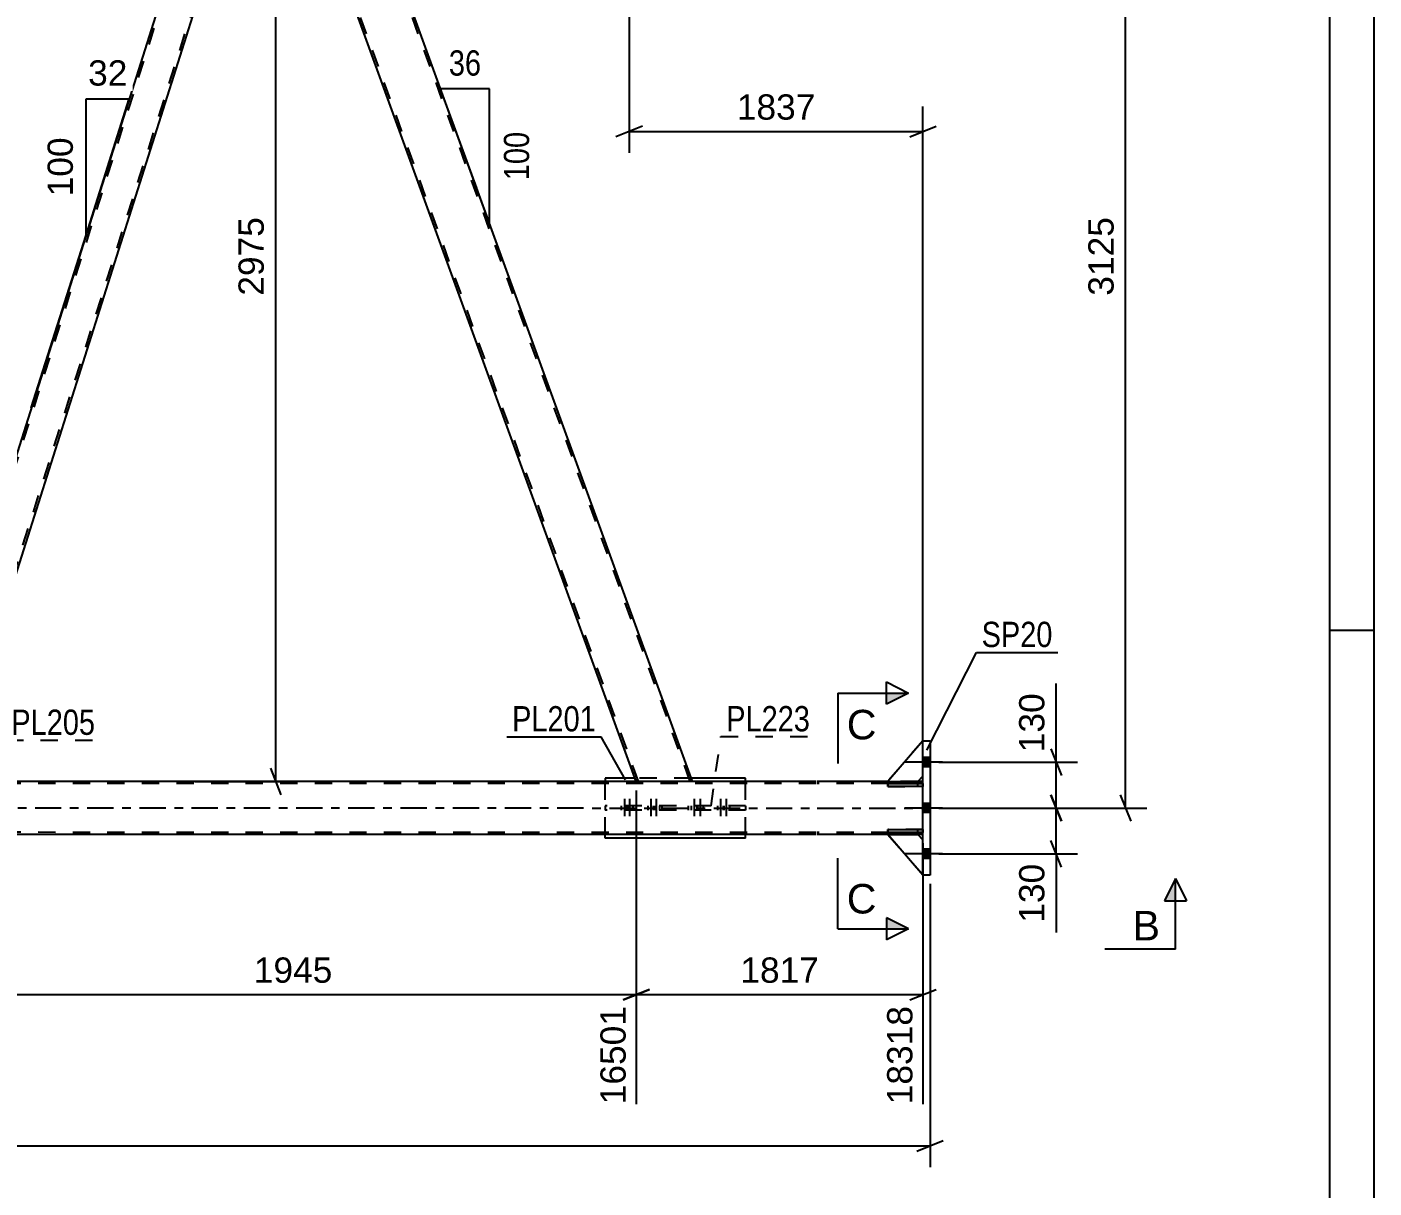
# Model space of a CAD drawing. Header units: millimetres. Extents: x -55 to 786, y -403 to 191.
# Drawn here: x 633.2 to 785.9, y -168.1 to -36.5 of the extents above; entities that cross this region are included whole.
import ezdxf

# ---------------------------------------------------------------- set-up
doc = ezdxf.new("R2010")
doc.units = ezdxf.units.MM
doc.linetypes.add('DXK_LINE_DOT2', pattern=[3.9198, 1.9599, -1.9599])
doc.linetypes.add('DXK_LINE_DOT3', pattern=[5.9187, 2.979, -0.9799, 0.9799, -0.9799])
doc.styles.add('Arial', font='ARIAL.TTF', dxfattribs={"height": 0.2})
doc.styles.add('Arial Narrow', font='ARIALN.TTF', dxfattribs={"height": 0.2})

# ---------------------------------------------------------------- blocks, each defined once
blk = doc.blocks.new('Unknown-318883748-1115')
at = {"color": 5, "linetype": 'Continuous'}
for p, q in [((785.92, -402.87), (785.92, 191.13)), ((780.92, -397.87), (780.92, 186.13)), ((785.92, -104.87), (780.92, -104.87))]:
    blk.add_line(p, q, dxfattribs=at)
blk = doc.blocks.new('Part-318883748-3469 - 3033')
at = {"color": 2, "linetype": 'Continuous'}
for p, q in [((730.79, -122.24), (734.79, -122.24)), ((730.79, -122.56), (730.79, -122.24)), ((734.79, -122.56), (730.79, -122.56)), ((734.79, -122.24), (734.79, -122.56))]:
    blk.add_line(p, q, dxfattribs=at)
at = {"color": 7, "linetype": 'DXK_LINE_DOT2'}
blk.add_line((734.19, -122.56), (734.19, -122.24), dxfattribs=at)
blk = doc.blocks.new('Part-318883748-3147 - 3033')
at = {"color": 2, "linetype": 'Continuous'}
for p, q in [((702.29, -122), (623.54, -122)), ((722.69, -122), (708.68, -122)), ((730.79, -122), (722.79, -122)), ((734.79, -122), (734.19, -122)), ((722.69, -128), (46.27, -127.97)), ((730.79, -128), (722.79, -128)), ((734.79, -128), (734.19, -128))]:
    blk.add_line(p, q, dxfattribs=at)
at = {"color": 7, "linetype": 'DXK_LINE_DOT2'}
for p, q in [((708.68, -122), (702.29, -122)), ((734.19, -122), (730.79, -122)), ((734.79, -128), (734.79, -122)), ((722.69, -122.24), (42.27, -122.21)), ((734.79, -122.24), (722.79, -122.24)), ((722.69, -127.76), (42.27, -127.73)), ((734.79, -127.76), (722.79, -127.76)), ((734.19, -128), (730.79, -128))]:
    blk.add_line(p, q, dxfattribs=at)
at = {"color": 7, "linetype": 'DXK_LINE_DOT3'}
for p, q in [((42.27, -124.97), (722.69, -125)), ((722.79, -125), (734.79, -125))]:
    blk.add_line(p, q, dxfattribs=at)
blk = doc.blocks.new('Part-318883748-3499 - 3033')
at = {"color": 7, "linetype": 'DXK_LINE_DOT2'}
for p, q in [((734.79, -122.24), (730.79, -122.24)), ((730.79, -122.24), (730.79, -122.56)), ((730.79, -122.56), (734.79, -122.56)), ((734.19, -122.56), (734.19, -122.24)), ((734.79, -122.56), (734.79, -122.24))]:
    blk.add_line(p, q, dxfattribs=at)
blk = doc.blocks.new('Part-318883748-3519 - 3033')
at = {"color": 2, "linetype": 'Continuous'}
for p, q in [((658.03, -3), (621.81, -117.23)), ((660.72, -7.77), (624.49, -122))]:
    blk.add_line(p, q, dxfattribs=at)
at = {"color": 7, "linetype": 'DXK_LINE_DOT2'}
for p, q in [((658.29, -3), (621.94, -117.6)), ((658.98, -3), (658.03, -3)), ((658.98, -3), (660.72, -7.77)), ((660.58, -7.4), (624.24, -122)), ((623.54, -122), (621.81, -117.23)), ((624.49, -122), (623.54, -122))]:
    blk.add_line(p, q, dxfattribs=at)
blk = doc.blocks.new('Bolt-318883748-3208 - 3033')
at = {"linetype": 'Continuous'}
for points in [[(735.59, -120.32), (735.59, -119.28), (734.79, -119.28), (734.79, -120.32)], [(735.59, -120.32), (735.59, -119.28), (734.79, -119.28), (734.79, -120.32)], [(735.59, -120.32), (735.59, -119.28), (734.79, -119.28), (734.79, -120.32)], [(735.59, -125.52), (735.59, -124.48), (734.79, -124.48), (734.79, -125.52)], [(735.59, -125.52), (735.59, -124.48), (734.79, -124.48), (734.79, -125.52)], [(735.59, -130.72), (735.59, -129.68), (734.79, -129.68), (734.79, -130.72)], [(735.59, -130.72), (735.59, -129.68), (734.79, -129.68), (734.79, -130.72)], [(735.59, -130.72), (735.59, -129.68), (734.79, -129.68), (734.79, -130.72)]]:
    blk.add_hatch(color=1, dxfattribs=at).paths.add_polyline_path(points)
at = {"color": 1, "linetype": 'Continuous'}
for p, q in [((736.99, -119.8), (732.79, -119.8)), ((736.99, -119.8), (732.79, -119.8)), ((736.99, -119.8), (732.79, -119.8)), ((735.59, -119.28), (734.79, -119.28)), ((735.59, -119.28), (734.79, -119.28)), ((735.59, -119.28), (734.79, -119.28)), ((735.59, -120.32), (734.79, -120.32)), ((735.59, -120.32), (734.79, -120.32)), ((735.59, -120.32), (734.79, -120.32)), ((736.99, -125), (732.79, -125)), ((736.99, -125), (732.79, -125)), ((735.59, -124.48), (734.79, -124.48)), ((735.59, -124.48), (734.79, -124.48)), ((735.59, -125.52), (734.79, -125.52)), ((735.59, -125.52), (734.79, -125.52)), ((735.59, -129.68), (734.79, -129.68)), ((735.59, -129.68), (734.79, -129.68)), ((735.59, -129.68), (734.79, -129.68)), ((736.99, -130.2), (732.79, -130.2)), ((736.99, -130.2), (732.79, -130.2)), ((736.99, -130.2), (732.79, -130.2)), ((735.59, -130.72), (734.79, -130.72)), ((735.59, -130.72), (734.79, -130.72)), ((735.59, -130.72), (734.79, -130.72))]:
    blk.add_line(p, q, dxfattribs=at)
blk = doc.blocks.new('Part-318883748-3330 - 3033')
at = {"color": 2, "linetype": 'Continuous'}
for p, q in [((734.79, -132.6), (734.79, -117.4)), ((734.79, -117.4), (735.59, -117.4)), ((735.59, -117.4), (735.59, -132.6)), ((735.59, -132.6), (734.79, -132.6))]:
    blk.add_line(p, q, dxfattribs=at)
blk = doc.blocks.new('Part-318883748-3364 - 3033')
at = {"color": 2, "linetype": 'Continuous'}
for p, q in [((702.15, -121.6), (698.77, -121.6)), ((698.77, -121.6), (698.77, -122)), ((714.69, -121.6), (708.53, -121.6)), ((714.69, -122), (714.69, -121.6)), ((698.77, -128.4), (698.77, -128)), ((714.69, -128.4), (714.69, -128)), ((714.69, -128.4), (698.77, -128.4))]:
    blk.add_line(p, q, dxfattribs=at)
at = {"color": 7, "linetype": 'DXK_LINE_DOT2'}
for p, q in [((698.77, -128), (698.77, -122)), ((708.53, -121.6), (702.15, -121.6)), ((714.69, -128), (714.69, -122))]:
    blk.add_line(p, q, dxfattribs=at)
blk = doc.blocks.new('Bolt-318883748-3366 - 3033')
at = {"color": 1, "linetype": 'DXK_LINE_DOT2'}
for p, q in [((708.51, -124.76), (708.51, -125.24)), ((708.87, -123.96), (708.87, -126.96)), ((709.16, -124.76), (709.16, -125.24)), ((709.23, -124.76), (709.23, -125.24)), ((709.52, -123.96), (709.52, -126.96)), ((709.88, -124.76), (709.88, -125.24)), ((711.49, -124.76), (711.49, -125.24)), ((711.85, -123.96), (711.85, -126.96)), ((712.14, -124.76), (712.14, -125.24)), ((712.21, -124.76), (712.21, -125.24)), ((712.5, -123.96), (712.5, -126.96)), ((712.86, -124.76), (712.86, -125.24))]:
    blk.add_line(p, q, dxfattribs=at)
blk = doc.blocks.new('Part-318883748-3359 - 3033')
at = {"color": 7, "linetype": 'DXK_LINE_DOT2'}
for p, q in [((714.69, -124.76), (698.77, -124.76)), ((698.77, -124.76), (698.77, -125.24)), ((705.18, -124.76), (705.18, -125.24)), ((708.23, -125.24), (708.23, -124.76)), ((714.69, -124.76), (714.69, -125.24)), ((714.69, -125.24), (698.77, -125.24))]:
    blk.add_line(p, q, dxfattribs=at)
blk = doc.blocks.new('Part-318883748-3403 - 3033')
at = {"color": 7, "linetype": 'DXK_LINE_DOT2'}
for p, q in [((734.79, -117.4), (730.79, -122)), ((734.79, -121.4), (734.79, -117.4)), ((730.79, -122), (734.19, -122)), ((734.19, -122), (734.79, -121.4))]:
    blk.add_line(p, q, dxfattribs=at)
blk = doc.blocks.new('Part-318883748-3450 - 3033')
at = {"color": 2, "linetype": 'Continuous'}
for p, q in [((734.79, -117.4), (730.79, -122)), ((730.79, -122), (734.19, -122)), ((734.19, -122), (734.79, -121.4))]:
    blk.add_line(p, q, dxfattribs=at)
at = {"color": 7, "linetype": 'DXK_LINE_DOT2'}
blk.add_line((734.79, -121.4), (734.79, -117.4), dxfattribs=at)
blk = doc.blocks.new('Part-318883748-3452 - 3033')
at = {"color": 2, "linetype": 'Continuous'}
for p, q in [((730.79, -128), (734.19, -128)), ((734.79, -132.6), (730.79, -128)), ((734.19, -128), (734.79, -128.6))]:
    blk.add_line(p, q, dxfattribs=at)
at = {"color": 7, "linetype": 'DXK_LINE_DOT2'}
blk.add_line((734.79, -132.6), (734.79, -128.6), dxfattribs=at)
blk = doc.blocks.new('Part-318883748-3470 - 3033')
at = {"color": 2, "linetype": 'Continuous'}
for p, q in [((730.79, -127.44), (734.79, -127.44)), ((730.79, -127.76), (730.79, -127.44)), ((734.79, -127.76), (730.79, -127.76)), ((734.79, -127.44), (734.79, -127.76))]:
    blk.add_line(p, q, dxfattribs=at)
at = {"color": 7, "linetype": 'DXK_LINE_DOT2'}
blk.add_line((734.19, -127.76), (734.19, -127.44), dxfattribs=at)
blk = doc.blocks.new('Part-318883748-3471 - 3033')
at = {"color": 7, "linetype": 'DXK_LINE_DOT2'}
for p, q in [((734.19, -128), (730.79, -128)), ((730.79, -128), (734.79, -132.6)), ((734.79, -128.6), (734.19, -128)), ((734.79, -132.6), (734.79, -128.6))]:
    blk.add_line(p, q, dxfattribs=at)
blk = doc.blocks.new('Part-318883748-3500 - 3033')
at = {"color": 7, "linetype": 'DXK_LINE_DOT2'}
for p, q in [((734.79, -127.44), (730.79, -127.44)), ((730.79, -127.44), (730.79, -127.76)), ((730.79, -127.76), (734.79, -127.76)), ((734.19, -127.76), (734.19, -127.44)), ((734.79, -127.76), (734.79, -127.44))]:
    blk.add_line(p, q, dxfattribs=at)
blk = doc.blocks.new('Bolt-318883748-3667 - 3033')
at = {"color": 1, "linetype": 'DXK_LINE_DOT2'}
for p, q in [((700.58, -124.76), (700.58, -125.24)), ((700.94, -123.96), (700.94, -126.96)), ((701.18, -124.76), (701.18, -125.24)), ((701.3, -124.76), (701.3, -125.24)), ((701.54, -123.96), (701.54, -126.96)), ((701.9, -124.76), (701.9, -125.24)), ((703.59, -124.76), (703.59, -125.24)), ((703.95, -123.96), (703.95, -126.96)), ((704.2, -124.76), (704.2, -125.24)), ((704.31, -124.76), (704.31, -125.24)), ((704.56, -123.96), (704.56, -126.96)), ((704.92, -124.76), (704.92, -125.24))]:
    blk.add_line(p, q, dxfattribs=at)
blk = doc.blocks.new('Part-318883748-3550 - 3033')
at = {"color": 2, "linetype": 'Continuous'}
for p, q in [((702.29, -122), (658.98, -3)), ((658.98, -3), (665.37, -3)), ((708.68, -122), (665.37, -3)), ((708.64, -122), (702.29, -122)), ((708.68, -122), (708.64, -122))]:
    blk.add_line(p, q, dxfattribs=at)
at = {"color": 7, "linetype": 'DXK_LINE_DOT2'}
for p, q in [((702.55, -122), (659.24, -3)), ((708.42, -122), (665.11, -3))]:
    blk.add_line(p, q, dxfattribs=at)
blk = doc.blocks.new('StraightDimension-318883748-3977 - 3033')
at = {"color": 7, "linetype": 'Continuous'}
for p, q in [((749.3, -123.5), (750.5, -126.5)), ((736.59, -125), (752.3, -125)), ((749.9, -130.2), (749.9, -125)), ((750.5, -131.7), (749.3, -128.7)), ((736.59, -130.2), (752.3, -130.2))]:
    blk.add_line(p, q, dxfattribs=at)
at = {"color": 0}
blk.add_wipeout([(749.15, -130.73), (744.95, -130.73), (744.95, -138.6), (749.15, -138.6)], dxfattribs=at)
at = {"color": 7, "linetype": 'Continuous'}
blk.add_line((749.9, -130.2), (749.9, -139.12), dxfattribs=at)
blk.add_line((749.9, -130.2), (749.9, -139.12), dxfattribs=at)
at = {"color": 3, "style": 'Arial'}
blk.add_text('130', height=2.865, rotation=90.0002, dxfattribs=at).set_placement((748.55, -138))
blk = doc.blocks.new('AngleDimension-318883748-10827 - 3033')
at = {"color": 7, "linetype": 'Continuous'}
for p, q in [((684.21, -54.76), (680.11, -43.51)), ((685.65, -43.51), (680.11, -43.51)), ((685.65, -58.73), (680.11, -43.51)), ((685.65, -58.73), (685.65, -43.51))]:
    blk.add_line(p, q, dxfattribs=at)
at = {"color": 0}
for points in [[(685.31, -42.61), (685.31, -38.41), (680.45, -38.41), (680.45, -42.61)], [(690.75, -47.78), (686.55, -47.78), (686.55, -54.46), (690.75, -54.46)]]:
    blk.add_wipeout(points, dxfattribs=at)
at = {"color": 3, "style": 'Arial Narrow'}
blk.add_text('36', height=2.863, dxfattribs=at).set_placement((681.05, -42.01))
blk.add_text('100', height=2.863, rotation=90.0002, dxfattribs=at).set_placement((690.15, -53.86))
blk = doc.blocks.new('StraightDimension-318883748-4060 - 3033')
at = {"color": 7, "linetype": 'Continuous'}
for p, q in [((702.29, -123), (702.29, -158.57)), ((734.79, -129), (734.79, -158.57)), ((703.79, -145.55), (700.79, -146.75)), ((702.29, -146.15), (734.79, -146.15)), ((733.29, -146.75), (736.29, -145.55))]:
    blk.add_line(p, q, dxfattribs=at)
at = {"color": 0}
blk.add_wipeout([(723.59, -145.4), (723.59, -141.2), (713.49, -141.2), (713.49, -145.4)], dxfattribs=at)
at = {"color": 0, "linetype": 'Continuous'}
blk.add_wipeout([(734.19, -146.85), (729.99, -146.85), (729.99, -159.17), (734.19, -159.17)], dxfattribs=at)
at = {"color": 3, "style": 'Arial'}
blk.add_text('1817', height=2.865, dxfattribs=at).set_placement((714.09, -144.8))
at = {"color": 3, "linetype": 'Continuous', "style": 'Arial'}
blk.add_text('18318', height=2.865, rotation=90.0002, dxfattribs=at).set_placement((733.59, -158.57))
blk = doc.blocks.new('AngleDimension-318883748-4027 - 3033')
at = {"color": 7, "linetype": 'Continuous'}
for p, q in [((639.93, -44.64), (644.83, -44.64)), ((639.93, -60.08), (644.83, -44.64)), ((639.93, -60.08), (639.93, -44.64)), ((633.72, -79.67), (639.93, -60.08))]:
    blk.add_line(p, q, dxfattribs=at)
at = {"color": 0}
for points in [[(645.2, -43.74), (645.2, -39.54), (639.56, -39.54), (639.56, -43.74)], [(639.03, -48.42), (634.83, -48.42), (634.83, -56.29), (639.03, -56.29)]]:
    blk.add_wipeout(points, dxfattribs=at)
at = {"color": 3, "style": 'Arial'}
blk.add_text('32', height=2.865, dxfattribs=at).set_placement((640.16, -43.14))
blk.add_text('100', height=2.865, rotation=90.0002, dxfattribs=at).set_placement((638.43, -55.69))
blk = doc.blocks.new('StraightDimension-318883748-3958 - 3033')
at = {"color": 7, "linetype": 'Continuous'}
for p, q in [((703.29, 0), (760.15, 0)), ((758.35, -1.5), (757.15, 1.5)), ((757.75, -125), (757.75, 0)), ((757.15, -123.5), (758.35, -126.5)), ((736.59, -125), (760.15, -125))]:
    blk.add_line(p, q, dxfattribs=at)
at = {"color": 0}
blk.add_wipeout([(757, -57.45), (752.8, -57.45), (752.8, -67.55), (757, -67.55)], dxfattribs=at)
at = {"color": 3, "style": 'Arial'}
blk.add_text('3125', height=2.865, rotation=90.0002, dxfattribs=at).set_placement((756.4, -66.95))
blk = doc.blocks.new('StraightDimension-318883748-3985 - 3033')
at = {"color": 7, "linetype": 'Continuous'}
for p, q in [((749.3, -118.3), (750.5, -121.3)), ((736.59, -119.8), (752.3, -119.8)), ((749.9, -125), (749.9, -119.8)), ((750.5, -126.5), (749.3, -123.5)), ((736.59, -125), (752.3, -125))]:
    blk.add_line(p, q, dxfattribs=at)
at = {"color": 0}
blk.add_wipeout([(749.15, -111.41), (744.95, -111.41), (744.95, -119.28), (749.15, -119.28)], dxfattribs=at)
at = {"color": 7, "linetype": 'Continuous'}
blk.add_line((749.9, -119.8), (749.9, -110.88), dxfattribs=at)
blk.add_line((749.9, -119.8), (749.9, -110.88), dxfattribs=at)
at = {"color": 3, "style": 'Arial'}
blk.add_text('130', height=2.865, rotation=90.0002, dxfattribs=at).set_placement((748.55, -118.68))
blk = doc.blocks.new('StraightDimension-318883748-4080 - 3033')
at = {"color": 7, "linetype": 'Continuous'}
for p, q in [((624.49, -123), (624.49, -158.57)), ((702.29, -123), (702.29, -158.57)), ((625.99, -145.55), (622.99, -146.75)), ((624.49, -146.15), (702.29, -146.15)), ((700.79, -146.75), (703.79, -145.55))]:
    blk.add_line(p, q, dxfattribs=at)
at = {"color": 0}
blk.add_wipeout([(668.44, -145.4), (668.44, -141.2), (658.34, -141.2), (658.34, -145.4)], dxfattribs=at)
at = {"color": 0, "linetype": 'Continuous'}
blk.add_wipeout([(701.69, -146.85), (697.49, -146.85), (697.49, -159.17), (701.69, -159.17)], dxfattribs=at)
at = {"color": 3, "style": 'Arial'}
blk.add_text('1945', height=2.865, dxfattribs=at).set_placement((658.94, -144.8))
at = {"color": 3, "linetype": 'Continuous', "style": 'Arial'}
blk.add_text('16501', height=2.865, rotation=90.0002, dxfattribs=at).set_placement((701.09, -158.57))
blk = doc.blocks.new('StraightDimension-318883748-4494 - 3033')
at = {"color": 7, "linetype": 'Continuous'}
for p, q in [((735.59, -133.6), (735.59, -165.68)), ((-0.64, -163.28), (735.59, -163.28)), ((734.09, -163.88), (737.09, -162.68))]:
    blk.add_line(p, q, dxfattribs=at)
blk = doc.blocks.new('StraightDimension-318883748-4615 - 3033')
at = {"color": 7, "linetype": 'Continuous'}
for p, q in [((701.49, -4), (701.49, -50.75)), ((734.79, -121), (734.79, -45.5)), ((702.99, -47.75), (699.99, -48.95)), ((701.49, -48.35), (734.79, -48.35)), ((733.29, -48.95), (736.29, -47.75))]:
    blk.add_line(p, q, dxfattribs=at)
at = {"color": 0}
blk.add_wipeout([(723.18, -47.6), (723.18, -43.4), (713.09, -43.4), (713.09, -47.6)], dxfattribs=at)
at = {"color": 3, "style": 'Arial'}
blk.add_text('1837', height=2.865, dxfattribs=at).set_placement((713.69, -47))
blk = doc.blocks.new('StraightDimension-318883748-4626 - 3033')
at = {"color": 7, "linetype": 'Continuous'}
for p, q in [((662.02, -4.5), (660.82, -1.5)), ((652.27, -3), (663.82, -3)), ((661.42, -122), (661.42, -3)), ((660.82, -120.5), (662.02, -123.5)), ((652.27, -122), (663.82, -122))]:
    blk.add_line(p, q, dxfattribs=at)
at = {"color": 0}
blk.add_wipeout([(660.67, -57.45), (656.47, -57.45), (656.47, -67.55), (660.67, -67.55)], dxfattribs=at)
at = {"color": 3, "style": 'Arial'}
blk.add_text('2975', height=2.865, rotation=90.0002, dxfattribs=at).set_placement((660.07, -66.95))
blk = doc.blocks.new('Mark-318883748-3326 - 3033')
at = {"color": 0}
blk.add_wipeout([(749.48, -106.76), (749.48, -103.76), (741.44, -103.76), (741.44, -106.76)], dxfattribs=at)
blk.add_wipeout([(749.48, -106.76), (749.48, -103.76), (741.44, -103.76), (741.44, -106.76)], dxfattribs=at)
at = {"color": 30, "linetype": 'Continuous'}
for p, q in [((735.23, -118.46), (740.84, -107.36)), ((740.84, -107.36), (750.08, -107.36))]:
    blk.add_line(p, q, dxfattribs=at)
at = {"color": 3, "style": 'Arial Narrow'}
blk.add_text('SP20', height=2.863, dxfattribs=at).set_placement((741.44, -106.76))
blk = doc.blocks.new('Mark-318883748-3339 - 3033')
at = {"color": 0}
blk.add_wipeout([(640.96, -116.71), (640.96, -113.71), (631.46, -113.71), (631.46, -116.71)], dxfattribs=at)
blk.add_wipeout([(640.96, -116.71), (640.96, -113.71), (631.46, -113.71), (631.46, -116.71)], dxfattribs=at)
at = {"color": 30, "linetype": 'DXK_LINE_DOT2'}
for p, q in [((628.36, -124.76), (630.86, -117.31)), ((630.86, -117.31), (641.56, -117.31))]:
    blk.add_line(p, q, dxfattribs=at)
at = {"color": 3, "style": 'Arial Narrow'}
blk.add_text('PL205', height=2.863, dxfattribs=at).set_placement((631.46, -116.71))
blk = doc.blocks.new('SectionMark-318883748-5140 - 3033')
at = {"linetype": 'Continuous'}
blk.add_hatch(color=6, dxfattribs=at).paths.add_polyline_path([(763.41, -135.5), (762.16, -135.5), (763.41, -133)])
at = {"color": 6, "linetype": 'Continuous'}
for p, q in [((763.41, -133), (762.16, -135.5)), ((763.41, -141), (763.41, -133)), ((763.41, -133), (764.66, -135.5)), ((762.16, -135.5), (764.66, -135.5)), ((763.41, -141), (755.41, -141))]:
    blk.add_line(p, q, dxfattribs=at)
at = {"color": 0, "linetype": 'Continuous'}
blk.add_wipeout([(761.66, -140), (761.66, -136.5), (758.55, -136.5), (758.55, -140)], dxfattribs=at)
at = {"color": 3, "linetype": 'Continuous', "style": 'Arial'}
blk.add_text('B', height=3.34, dxfattribs=at).set_placement((758.55, -140))
blk = doc.blocks.new('Mark-318883748-3355 - 3033')
at = {"color": 0}
blk.add_wipeout([(721.99, -116.31), (721.99, -113.31), (712.49, -113.31), (712.49, -116.31)], dxfattribs=at)
blk.add_wipeout([(721.99, -116.31), (721.99, -113.31), (712.49, -113.31), (712.49, -116.31)], dxfattribs=at)
at = {"color": 30, "linetype": 'DXK_LINE_DOT2'}
for p, q in [((710.78, -124.76), (711.89, -116.91)), ((711.89, -116.91), (722.59, -116.91))]:
    blk.add_line(p, q, dxfattribs=at)
at = {"color": 3, "style": 'Arial Narrow'}
blk.add_text('PL223', height=2.863, dxfattribs=at).set_placement((712.49, -116.31))
blk = doc.blocks.new('Mark-318883748-3360 - 3033')
at = {"color": 0}
blk.add_wipeout([(697.73, -116.32), (697.73, -113.32), (688.22, -113.32), (688.22, -116.32)], dxfattribs=at)
blk.add_wipeout([(697.73, -116.32), (697.73, -113.32), (688.22, -113.32), (688.22, -116.32)], dxfattribs=at)
at = {"color": 30, "linetype": 'Continuous'}
for p in [(687.62, -116.92), (701.09, -121.81)]:
    blk.add_line(p, (698.33, -116.92), dxfattribs=at)
at = {"color": 3, "style": 'Arial Narrow'}
blk.add_text('PL201', height=2.863, dxfattribs=at).set_placement((688.22, -116.32))
blk = doc.blocks.new('SectionMark-318883748-5134 - 3033')
at = {"linetype": 'Continuous'}
for points in [[(730.65, -113.22), (730.65, -111.97), (733.15, -111.97)], [(730.65, -138.7), (730.65, -137.45), (733.15, -138.7)]]:
    blk.add_hatch(color=6, dxfattribs=at).paths.add_polyline_path(points)
at = {"color": 6, "linetype": 'Continuous'}
for p, q in [((730.65, -113.22), (730.65, -110.72)), ((730.65, -110.72), (733.15, -111.97)), ((725.15, -111.97), (725.15, -119.97)), ((725.15, -111.97), (733.15, -111.97)), ((733.15, -111.97), (730.65, -113.22)), ((725.15, -138.7), (725.15, -130.7)), ((725.15, -138.7), (733.15, -138.7)), ((733.15, -138.7), (730.65, -137.45)), ((730.65, -137.45), (730.65, -139.95)), ((733.15, -138.7), (730.65, -139.95))]:
    blk.add_line(p, q, dxfattribs=at)
at = {"color": 0, "linetype": 'Continuous'}
for points in [[(729.52, -117.22), (729.52, -113.72), (726.15, -113.72), (726.15, -117.22)], [(729.52, -136.95), (729.52, -133.45), (726.15, -133.45), (726.15, -136.95)]]:
    blk.add_wipeout(points, dxfattribs=at)
at = {"color": 3, "linetype": 'Continuous', "style": 'Arial'}
for p in [(726.15, -117.22), (726.15, -136.95)]:
    blk.add_text('C', height=3.34, dxfattribs=at).set_placement(p)

msp = doc.modelspace()

# ---------------------------------------------------------------- block references
for name in ['Unknown-318883748-1115', 'Part-318883748-3519 - 3033', 'Part-318883748-3550 - 3033', 'Part-318883748-3403 - 3033', 'Part-318883748-3450 - 3033', 'Part-318883748-3330 - 3033', 'Bolt-318883748-3208 - 3033', 'Part-318883748-3147 - 3033', 'Part-318883748-3364 - 3033', 'Part-318883748-3469 - 3033', 'Part-318883748-3499 - 3033', 'Part-318883748-3359 - 3033', 'Bolt-318883748-3667 - 3033', 'Bolt-318883748-3366 - 3033', 'Part-318883748-3470 - 3033', 'Part-318883748-3500 - 3033', 'Part-318883748-3452 - 3033', 'Part-318883748-3471 - 3033']:
    msp.add_blockref(name, (0, 0))

# ---------------------------------------------------------------- next in the draw order: block references
for name in ['AngleDimension-318883748-4027 - 3033', 'AngleDimension-318883748-10827 - 3033', 'StraightDimension-318883748-3977 - 3033']:
    msp.add_blockref(name, (0, 0))

# ---------------------------------------------------------------- next in the draw order: block references
msp.add_blockref('StraightDimension-318883748-4060 - 3033', (0, 0))

# ---------------------------------------------------------------- next in the draw order: block references
msp.add_blockref('StraightDimension-318883748-3958 - 3033', (0, 0))

# ---------------------------------------------------------------- next in the draw order: block references
for name in ['StraightDimension-318883748-3985 - 3033', 'StraightDimension-318883748-4080 - 3033']:
    msp.add_blockref(name, (0, 0))

# ---------------------------------------------------------------- next in the draw order: block references
msp.add_blockref('StraightDimension-318883748-4494 - 3033', (0, 0))

# ---------------------------------------------------------------- next in the draw order: block references
for name in ['StraightDimension-318883748-4626 - 3033', 'StraightDimension-318883748-4615 - 3033', 'Mark-318883748-3339 - 3033', 'SectionMark-318883748-5140 - 3033']:
    msp.add_blockref(name, (0, 0))

# ---------------------------------------------------------------- next in the draw order: block references
for name in ['Mark-318883748-3326 - 3033', 'SectionMark-318883748-5134 - 3033', 'Mark-318883748-3360 - 3033', 'Mark-318883748-3355 - 3033']:
    msp.add_blockref(name, (0, 0))

doc.saveas('drawing.dxf')
